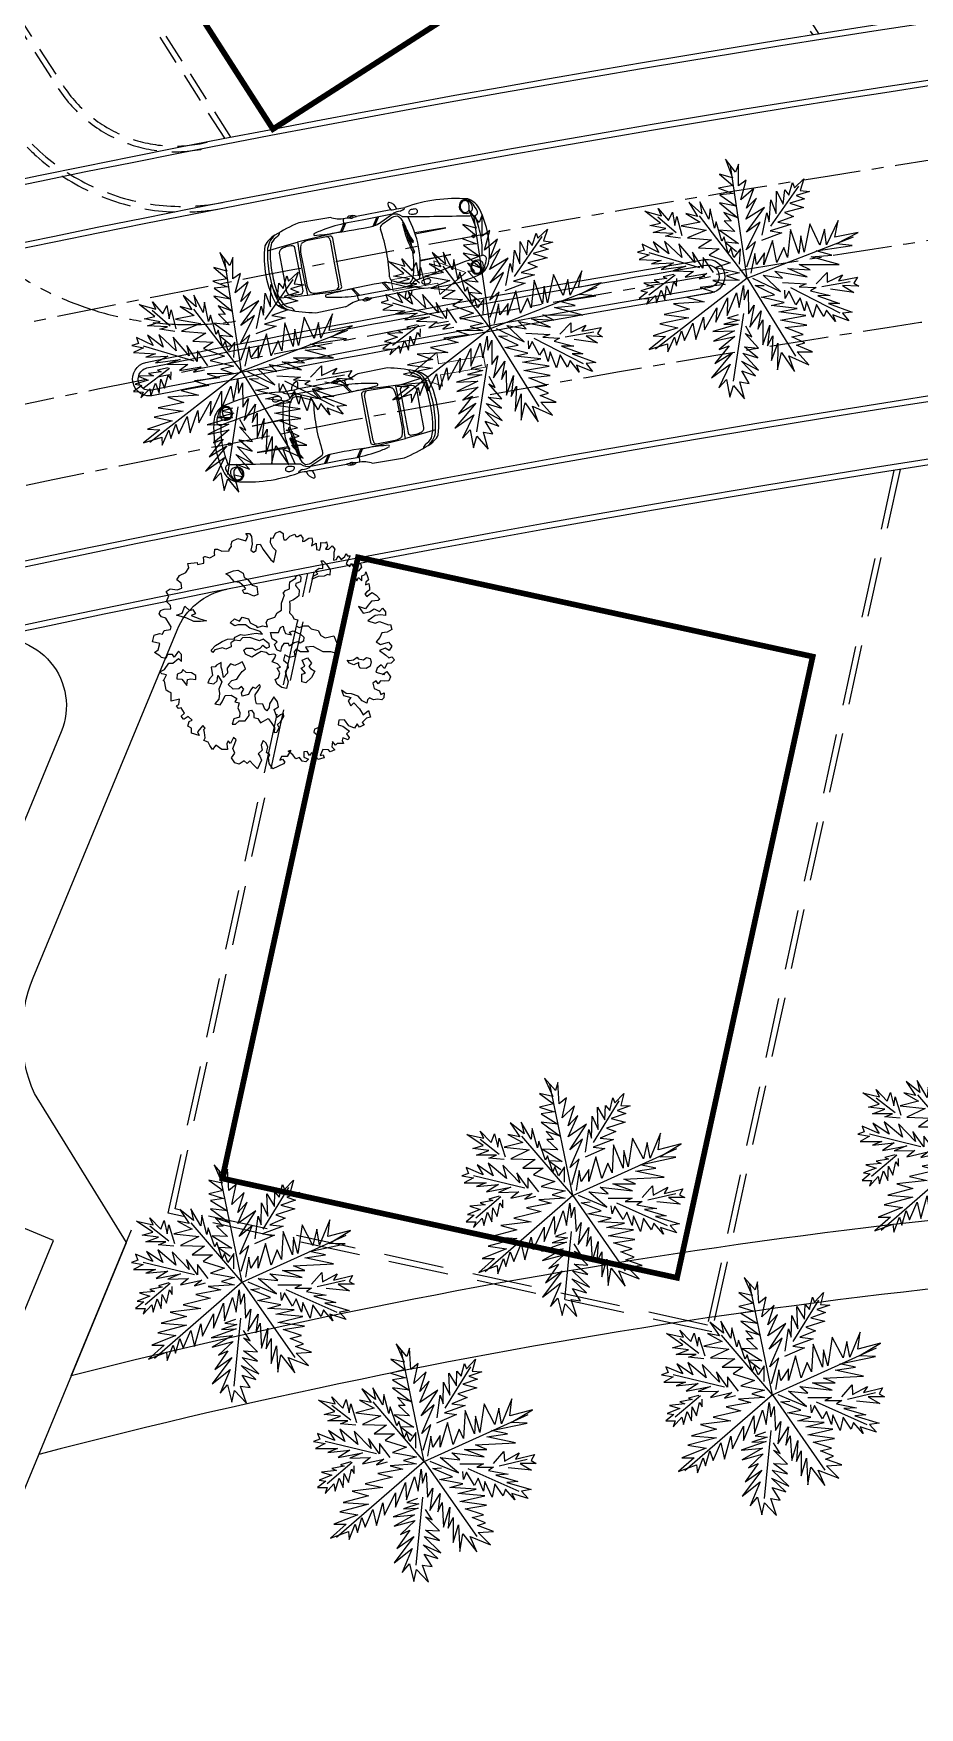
# Model space of a CAD drawing. Header units: inches. Extents: x -48022 to 80112, y -8164 to 5118.
# Drawn here: x 56996 to 57933, y -1359 to 410 of the extents above; entities that cross this region are included whole.
import ezdxf

# ---------------------------------------------------------------- set-up
doc = ezdxf.new("R2010")
doc.units = ezdxf.units.IN
doc.header["$LTSCALE"] = 10
for name, pattern in [('Amconstr', [9999, 9999, 0]), ('CENTER', [2, 1.25, -0.25, 0.25, -0.25]), ('HIDDEN', [9.525, 6.35, -3.175])]:
    doc.linetypes.add(name, pattern=pattern)
for name, color, linetype in [('06--LINE-2', 2, 'Continuous'), ('afaq', 6, 'Continuous'), ('coches', 7, 'Continuous'), ('FOOTPATH', 1, 'Continuous'), ('Plot Boundary', 1, 'Continuous'), ('ROAD CL', 251, 'CENTER'), ('roads & footpath', 161, 'Continuous'), ('trees', 109, 'Continuous')]:
    doc.layers.add(name, color=color, linetype=linetype)
doc.layers.add('1_CAR', color=1, linetype='Continuous', lineweight=0)

# ---------------------------------------------------------------- blocks, each defined once
blk = doc.blocks.new('Arpls006')
at = {"color": 0, "linetype": 'ByBlock'}
for points in [[(0.4467, -0.0098), (0.4731, -0.0295), (0.4861, -0.0419), (0.4985, -0.0367), (0.5094, -0.0492), (0.4949, -0.0632), (0.4788, -0.0653), (0.4679, -0.0865), (0.4534, -0.0705), (0.4358, -0.085), (0.4306, -0.1026), (0.4679, -0.1119), (0.4591, -0.1119), (0.4767, -0.099), (0.4928, -0.1223), (0.4861, -0.1384), (0.4664, -0.1405), (0.4503, -0.1384), (0.441, -0.1514), (0.4322, -0.1384), (0.4176, -0.1477), (0.4233, -0.1706), (0.4467, -0.1815), (0.4519, -0.196), (0.4664, -0.1887), (0.4643, -0.21), (0.4555, -0.2193), (0.4373, -0.2157), (0.4213, -0.2193), (0.4036, -0.21), (0.3948, -0.2193), (0.3927, -0.2333), (0.373, -0.223), (0.3554, -0.2032), (0.3285, -0.1939), (0.3051, -0.1923), (0.2854, -0.1778), (0.2942, -0.2012), (0.3248, -0.2084), (0.3139, -0.223), (0.3248, -0.2442), (0.3373, -0.2318), (0.3622, -0.2567), (0.3767, -0.2816), (0.4, -0.2639), (0.4088, -0.2925), (0.3912, -0.2961), (0.373, -0.3142), (0.3819, -0.3246), (0.3622, -0.334), (0.3518, -0.321), (0.3409, -0.3391), (0.316, -0.3282), (0.2979, -0.3033), (0.2745, -0.3049), (0.2709, -0.3246), (0.2906, -0.3303), (0.3196, -0.3516), (0.3067, -0.3625), (0.3176, -0.3786), (0.3139, -0.3874), (0.2906, -0.3801), (0.289, -0.391), (0.2942, -0.4035), (0.2818, -0.4035), (0.2673, -0.4035), (0.2605, -0.4107), (0.2481, -0.3946), (0.2445, -0.418), (0.2569, -0.4304), (0.2372, -0.4392), (0.2299, -0.4304), (0.2066, -0.4284), (0.1957, -0.4538), (0.2087, -0.4517), (0.2118, -0.4647), (0.1854, -0.4714), (0.1781, -0.459), (0.1584, -0.4429), (0.1496, -0.4538), (0.1402, -0.4377), (0.1262, -0.4392), (0.1262, -0.461), (0.1459, -0.4698), (0.1351, -0.4807), (0.119, -0.4787), (0.1081, -0.4626), (0.092, -0.4678), (0.0796, -0.4517), (0.0599, -0.4356), (0.0708, -0.432), (0.0563, -0.459), (0.0314, -0.459), (0.0241, -0.4735), (0.0365, -0.4698), (0.0454, -0.4823), (0.0402, -0.4896), (-0.0044, -0.5108), (-0.0205, -0.4875), (-0.0226, -0.4626), (-0.0169, -0.4517), (-0.0314, -0.4413), (-0.0262, -0.4195), (-0.0329, -0.4019), (-0.0459, -0.391), (-0.0547, -0.4107), (-0.0495, -0.432), (-0.0671, -0.4465), (-0.0599, -0.4574), (-0.0526, -0.4735), (-0.0692, -0.5108), (-0.0868, -0.4932), (-0.1014, -0.4771), (-0.1138, -0.4875), (-0.1263, -0.4771), (-0.1475, -0.4911), (-0.1657, -0.4859), (-0.1802, -0.4647), (-0.1657, -0.445), (-0.1745, -0.4252), (-0.1657, -0.4035), (-0.1605, -0.3874), (-0.1708, -0.3786), (-0.1833, -0.4035), (-0.1942, -0.3926), (-0.1999, -0.4055), (-0.1962, -0.4284), (-0.2211, -0.4284), (-0.246, -0.4107), (-0.2605, -0.4284), (-0.2714, -0.4123), (-0.2782, -0.3983), (-0.2963, -0.391), (-0.2911, -0.3801), (-0.2942, -0.3568), (-0.2963, -0.3443), (-0.2911, -0.3391), (-0.3015, -0.3267), (-0.3233, -0.3537), (-0.316, -0.3697), (-0.3482, -0.3604), (-0.3482, -0.3391), (-0.3642, -0.3303), (-0.3591, -0.3106), (-0.3466, -0.3049), (-0.3627, -0.2888), (-0.3803, -0.3013), (-0.3824, -0.3013), (-0.3928, -0.2873), (-0.3788, -0.2748), (-0.3928, -0.253), (-0.4036, -0.2551), (-0.4125, -0.2442), (-0.4021, -0.239), (-0.4, -0.2157), (-0.4342, -0.2245), (-0.4342, -0.2069), (-0.4342, -0.1887), (-0.4446, -0.1851), (-0.4555, -0.1778), (-0.4576, -0.169), (-0.4627, -0.1405), (-0.4679, -0.1368), (-0.4643, -0.1332), (-0.4539, -0.1135), (-0.4736, -0.1083), (-0.4825, -0.1011), (-0.4627, -0.0902), (-0.4446, -0.0632), (-0.427, -0.0632), (-0.4036, -0.0435), (-0.3912, -0.0564), (-0.3912, -0.0274), (-0.4036, -0.0134), (-0.4218, -0.0383), (-0.4285, -0.0274), (-0.4503, -0.0274), (-0.4576, -0.0435), (-0.4752, -0.0404), (-0.4825, -0.0331), (-0.5058, -0.0186), (-0.4897, -0.0077), (-0.4825, 0.0188), (-0.513, 0.026), (-0.5073, 0.0546), (-0.484, 0.0618), (-0.4716, 0.0582), (-0.4643, 0.0743), (-0.4379, 0.0779), (-0.4342, 0.0903), (-0.4415, 0.1012), (-0.4576, 0.1261), (-0.4752, 0.1318), (-0.4861, 0.1443), (-0.4804, 0.1588), (-0.4643, 0.164), (-0.4358, 0.1656), (-0.4379, 0.1801), (-0.4539, 0.1962), (-0.4446, 0.2211), (-0.4555, 0.2392), (-0.4394, 0.2501), (-0.4088, 0.2465), (-0.3891, 0.2532), (-0.3928, 0.275), (-0.4109, 0.289), (-0.4, 0.3072), (-0.3731, 0.3196), (-0.3606, 0.3393), (-0.3642, 0.3575), (-0.3248, 0.3611), (-0.3233, 0.3538), (-0.2963, 0.359), (-0.2963, 0.3699), (-0.2979, 0.3839), (-0.2927, 0.3876), (-0.2911, 0.3876), (-0.2714, 0.3808), (-0.2497, 0.3933), (-0.2517, 0.4), (-0.2497, 0.4182), (-0.2388, 0.4182), (-0.2211, 0.4093), (-0.189, 0.4109), (-0.189, 0.4166), (-0.1802, 0.429), (-0.1817, 0.4379), (-0.1765, 0.4524), (-0.1532, 0.4628), (-0.119, 0.4539), (-0.1102, 0.4737), (-0.119, 0.4845), (-0.1029, 0.4845), (-0.0957, 0.4721), (-0.092, 0.4394), (-0.0977, 0.4145), (-0.0868, 0.4057), (-0.076, 0.413), (-0.0723, 0.4379), (-0.0583, 0.4394), (-0.0459, 0.4166), (-0.0132, 0.3735), (-0.0008, 0.3627), (0.0096, 0.4109), (-0.0044, 0.4254), (-0.0153, 0.4451), (-0.0132, 0.4664), (-0.0029, 0.4648)], [(-0.0029, 0.4648), (0.006, 0.4861), (0.0241, 0.4949), (0.0386, 0.4845), (0.0386, 0.4721), (0.0423, 0.4576), (0.0511, 0.4576), (0.0671, 0.4737), (0.0884, 0.4809), (0.092, 0.4721), (0.1008, 0.4721), (0.1117, 0.4788), (0.1226, 0.4648), (0.1205, 0.4503), (0.1278, 0.4524), (0.1475, 0.4648), (0.1599, 0.4664), (0.1636, 0.4503), (0.1584, 0.4327), (0.1781, 0.4431), (0.1797, 0.4166), (0.1942, 0.4145), (0.1978, 0.4327), (0.1978, 0.4467), (0.2175, 0.4451), (0.2227, 0.4488), (0.2263, 0.4327), (0.2175, 0.4182), (0.2315, 0.4182), (0.246, 0.4327), (0.2569, 0.4182), (0.2533, 0.4036), (0.2533, 0.3896), (0.2512, 0.3715), (0.2642, 0.3751), (0.2709, 0.3896), (0.2839, 0.3751), (0.2999, 0.3876), (0.3051, 0.4), (0.3103, 0.3896), (0.3228, 0.3896), (0.3139, 0.3735), (0.3051, 0.3575), (0.3212, 0.3445), (0.3285, 0.359), (0.3336, 0.3466), (0.3497, 0.3538), (0.3658, 0.3575), (0.3694, 0.3414), (0.357, 0.3269), (0.3425, 0.3196), (0.3425, 0.3035), (0.3497, 0.2838), (0.357, 0.2983), (0.3715, 0.2838), (0.3715, 0.3056), (0.3855, 0.3108), (0.3891, 0.3217), (0.3948, 0.302), (0.4, 0.289), (0.3891, 0.2786), (0.3876, 0.2677), (0.4016, 0.2729), (0.4036, 0.2553), (0.4036, 0.2444), (0.3927, 0.2371), (0.3839, 0.2283), (0.3927, 0.2174), (0.4036, 0.2283), (0.4145, 0.2356), (0.4322, 0.2231), (0.4482, 0.207), (0.441, 0.2013), (0.4124, 0.1977), (0.3979, 0.1816), (0.3876, 0.1656), (0.357, 0.1764), (0.3767, 0.1479), (0.4036, 0.1531), (0.4233, 0.1656), (0.4467, 0.1552), (0.4591, 0.1692), (0.4716, 0.1531), (0.4716, 0.137), (0.4503, 0.1407), (0.4285, 0.137), (0.3964, 0.1158), (0.4285, 0.1049), (0.4467, 0.1121), (0.484, 0.0976), (0.4928, 0.0997), (0.4985, 0.0779), (0.4788, 0.0675), (0.4555, 0.0639), (0.4482, 0.0442), (0.4322, 0.026), (0.4503, 0.0151), (0.484, 0.0245), (0.4985, 0.0084), (0.4876, -0.0098), (0.47, -0.0009), (0.4467, -0.0098)]]:
    blk.add_lwpolyline(points, dxfattribs=at)
for points in [[(0.1745, 0.3251), (0.1907, 0.3379), (0.2068, 0.3361), (0.2068, 0.3523), (0.1995, 0.3681), (0.2087, 0.3681), (0.2211, 0.3556), (0.2373, 0.3306), (0.2355, 0.3075), (0.2263, 0.3108), (0.212, 0.3038), (0.187, 0.302), (0.162, 0.2913), (0.1657, 0.3038), (0.1852, 0.3145)], [(-0.1709, 0.327), (-0.153, 0.3288), (-0.1298, 0.3163), (-0.1262, 0.2983), (-0.1118, 0.2913), (-0.092, 0.2663), (-0.0725, 0.2608), (-0.0689, 0.2267), (-0.085, 0.2197), (-0.11, 0.2304), (-0.1262, 0.2304), (-0.1335, 0.2447), (-0.1192, 0.2502), (-0.1262, 0.2608), (-0.146, 0.277), (-0.1673, 0.2806), (-0.1871, 0.302), (-0.2032, 0.3145)], [(-0.3769, 0.1767), (-0.3571, 0.1587), (-0.3428, 0.1624), (-0.3321, 0.1444), (-0.3501, 0.1374), (-0.3141, 0.1231), (-0.2855, 0.1158), (-0.3105, 0.1121), (-0.3391, 0.1121), (-0.3678, 0.1264), (-0.4125, 0.1389), (-0.3876, 0.1481)], [(0.3089, -0.0507), (0.3196, -0.0525), (0.3357, -0.0491), (0.3518, -0.0382), (0.3555, -0.0455), (0.3787, -0.0491), (0.3911, -0.04), (0.4073, -0.0436), (0.4109, -0.058), (0.4073, -0.076), (0.3893, -0.0866), (0.3662, -0.0848), (0.3625, -0.083), (0.3589, -0.0741), (0.3589, -0.0616), (0.3375, -0.0705), (0.3196, -0.0635)], [(-0.3714, -0.1028), (-0.3857, -0.0903), (-0.3912, -0.1028), (-0.4089, -0.1098), (-0.4107, -0.1296), (-0.3894, -0.1314), (-0.3678, -0.1582), (-0.3659, -0.1333), (-0.3516, -0.1296), (-0.3303, -0.1333), (-0.3303, -0.1153), (-0.3483, -0.1046)], [(0.1962, -0.3515), (0.1852, -0.3372), (0.1709, -0.3426), (0.1691, -0.3551), (0.1818, -0.3658), (0.187, -0.3786)]]:
    blk.add_lwpolyline(points, close=True, dxfattribs=at)
at = {"layer": 'trees', "color": 32, "linetype": 'ByBlock'}
for points in [[(-0.2657, -0.0092), (-0.2477, 0.0103), (-0.2297, 0.021), (-0.2191, 0.0283), (-0.1959, 0.0371), (-0.1688, 0.0389), (-0.1636, 0.0463), (-0.142, 0.0569), (-0.1243, 0.0551), (-0.0939, 0.0606), (-0.0759, 0.0624), (-0.0491, 0.0588), (-0.0579, 0.0694), (-0.0795, 0.0767), (-0.1027, 0.0838), (-0.1207, 0.0981), (-0.153, 0.0981), (-0.1655, 0.0944), (-0.185, 0.1069), (-0.1673, 0.1231), (-0.1457, 0.1142), (-0.135, 0.1304), (-0.1082, 0.1231), (-0.1009, 0.1069), (-0.0759, 0.0944), (-0.0704, 0.0874), (-0.0491, 0.0944), (-0.0275, 0.0892), (-0.0329, 0.1087), (-0.0256, 0.1212), (0.003, 0.1304), (0.0137, 0.1484), (0.0317, 0.1609), (0.0317, 0.1895), (0.0368, 0.2057), (0.0441, 0.2252), (0.0387, 0.2325), (0.0493, 0.2432), (0.0655, 0.2502), (0.0655, 0.2663), (0.0673, 0.2806), (0.0923, 0.295), (0.0908, 0.3023), (0.1051, 0.3093), (0.1139, 0.3005), (0.1121, 0.2806), (0.0923, 0.2736), (0.0908, 0.2645), (0.0959, 0.2593), (0.1066, 0.2468), (0.1051, 0.2215), (0.0908, 0.209), (0.0798, 0.202), (0.0655, 0.1965), (0.0673, 0.184), (0.0673, 0.166), (0.0655, 0.1484), (0.078, 0.1356), (0.0834, 0.1231), (0.1014, 0.1197), (0.0941, 0.0944), (0.1066, 0.0874), (0.1264, 0.0944), (0.1444, 0.0944), (0.1569, 0.0819), (0.1873, 0.0749), (0.198, 0.0533), (0.216, 0.0426), (0.2534, 0.0514), (0.2678, 0.0176), (0.2714, -0.0238), (0.241, -0.0165), (0.2087, -0.0165), (0.1657, 0.0066), (0.1337, 0.0033), (0.1462, -0.0165), (0.1121, -0.0165), (0.0941, -0.004), (0.0853, -0.0165), (0.0889, -0.0345), (0.0655, -0.0397), (0.046, -0.029), (0.0405, -0.0507), (0.0566, -0.065), (0.0603, -0.0827), (0.0478, -0.0988), (0.053, -0.1186), (0.0603, -0.1418), (0.053, -0.1704), (0.0332, -0.1671), (0.0137, -0.1528), (0.0045, -0.1329), (0.0189, -0.1241), (0.0243, -0.1043), (0.0137, -0.0845), (0.028, -0.0811), (0.0155, -0.0668), (-0.008, -0.0577), (0.003, -0.0415), (0.0082, -0.029), (-0.0006, -0.0254), (-0.0204, -0.029), (-0.0329, -0.0184), (-0.0543, -0.0147), (-0.0704, -0.0238), (-0.0939, -0.0382), (-0.1207, -0.0254), (-0.1277, -0.0092), (-0.117, -0.0004), (-0.0902, -0.0004), (-0.0777, -0.0092), (-0.0579, -0.0004), (-0.0473, 0.0121), (-0.0311, -0.0004), (-0.0186, 0.0051), (-0.0204, 0.0176), (-0.0311, 0.0265), (-0.0454, 0.0371), (-0.0616, 0.0301), (-0.0741, 0.0353), (-0.1027, 0.0444), (-0.1332, 0.0426), (-0.1438, 0.0301), (-0.1655, 0.0338), (-0.1831, 0.0228), (-0.1816, 0.0051), (-0.2029, -0.004), (-0.2173, 0.0015), (-0.2495, -0.0077), (-0.2584, -0.0184)], [(0.0189, 0.0658), (0.0277, 0.0871), (0.0387, 0.0926), (0.042, 0.0783), (0.0493, 0.0621), (0.0743, 0.0566), (0.0655, 0.0673), (0.0816, 0.0728), (0.1118, 0.0585), (0.1261, 0.046), (0.1246, 0.0298), (0.1103, 0.021), (0.1048, 0.028), (0.085, 0.0228), (0.0655, 0.0085), (0.0618, 0.0191), (0.042, 0.0191), (0.0313, 0.0048), (0.0277, -0.015), (0.0115, -0.0077), (0.0027, 0.0155), (0.0134, 0.0261), (-0.008, 0.0386), (-0.0153, 0.0658)], [(-0.2227, -0.0616), (-0.2425, -0.0723), (-0.248, -0.0793), (-0.2657, -0.0811), (-0.2605, -0.1153), (-0.273, -0.1296), (-0.28, -0.1476), (-0.255, -0.1509), (-0.2407, -0.1384), (-0.2371, -0.1153), (-0.2209, -0.1421), (-0.2337, -0.1744), (-0.23, -0.1924), (-0.2337, -0.2155), (-0.2495, -0.2354), (-0.2282, -0.2405), (-0.2194, -0.228), (-0.2066, -0.2012), (-0.1816, -0.1994), (-0.1566, -0.2137), (-0.1655, -0.228), (-0.1478, -0.2317), (-0.153, -0.253), (-0.1441, -0.2728), (-0.146, -0.2927), (-0.1691, -0.2997), (-0.1764, -0.3213), (-0.1621, -0.3213), (-0.1478, -0.307), (-0.1225, -0.307), (-0.1048, -0.2853), (-0.1064, -0.2655), (-0.0957, -0.2622), (-0.085, -0.2765), (-0.085, -0.2942), (-0.0689, -0.2978), (-0.0564, -0.3158), (-0.0439, -0.3085), (-0.0241, -0.2978), (-0.0116, -0.314), (0.0027, -0.3356), (0.0009, -0.357), (0.0115, -0.3551), (0.0225, -0.3372), (0.0152, -0.3228), (0.0277, -0.3122), (0.042, -0.289), (0.0402, -0.2765), (0.0277, -0.2817), (0.0134, -0.2942), (0.0082, -0.2799), (0.0009, -0.2603), (0.0189, -0.2479), (0.0152, -0.228), (-0.0009, -0.2067), (-0.008, -0.2174), (-0.0189, -0.2354), (-0.0204, -0.2512), (-0.0296, -0.2655), (-0.0384, -0.2585), (-0.0476, -0.2369), (-0.0744, -0.2354), (-0.0777, -0.2192), (-0.0795, -0.1976), (-0.0671, -0.1796), (-0.0564, -0.1619), (-0.0619, -0.1546), (-0.0777, -0.1707), (-0.0887, -0.1653), (-0.0994, -0.1781), (-0.1082, -0.1957), (-0.135, -0.203), (-0.1368, -0.1887), (-0.128, -0.1744), (-0.1368, -0.1619), (-0.1493, -0.1726), (-0.1728, -0.1744), (-0.1941, -0.1546), (-0.178, -0.1366), (-0.1566, -0.1314), (-0.1478, -0.1153), (-0.135, -0.0991), (-0.1207, -0.0885), (-0.128, -0.0705), (-0.135, -0.058), (-0.1478, -0.065), (-0.1655, -0.0741), (-0.1834, -0.0668), (-0.1978, -0.0848), (-0.1959, -0.1064), (-0.2139, -0.1241), (-0.2194, -0.0936), (-0.2227, -0.0811)], [(0.1191, -0.0507), (0.1422, -0.0418), (0.1584, -0.0635), (0.1477, -0.0778), (0.1547, -0.0866), (0.1727, -0.0973), (0.1584, -0.1241), (0.1352, -0.1476), (0.1173, -0.1421), (0.1173, -0.1098), (0.1334, -0.1064), (0.1154, -0.0848), (0.1298, -0.076)]]:
    blk.add_lwpolyline(points, close=True, dxfattribs=at)
blk = doc.blocks.new('Arpls013')
at = {"layer": 'trees', "linetype": 'ByBlock'}
for p, q in [((0.013, -0.001), (-0.189, 0.982)), ((0.197, 0.467), (0.423, 0.833)), ((-0.634, 0.362), (-0.802, 0.492)), ((0.013, -0.001), (-0.436, 0.523)), ((0.013, -0.001), (0.929, 0.413)), ((-0.408, 0.065), (-0.86, 0.174)), ((0.674, -0.039), (0.921, 0.019)), ((-0.621, -0.011), (-0.842, -0.199)), ((0.013, -0.001), (-0.759, -0.672)), ((0.013, -0.001), (0.476, -0.664)), ((0.398, -0.064), (0.845, -0.263)), ((-0.001, -0.316), (-0.06, -0.916))]:
    blk.add_line(p, q, dxfattribs=at)
for points in [[(0.004, 0.098), (0.07, 0.324), (-0.009, 0.246), (0.1, 0.497), (-0.014, 0.401), (0.133, 0.627), (-0.027, 0.517), (0.057, 0.705), (-0.027, 0.614), (0.029, 0.789), (-0.08, 0.685), (-0.042, 0.86), (-0.106, 0.807), (-0.118, 0.995), (-0.139, 0.924), (-0.235, 1.033), (-0.164, 0.873), (-0.281, 0.899), (-0.156, 0.807), (-0.281, 0.777), (-0.151, 0.736), (-0.266, 0.718), (-0.118, 0.627), (-0.266, 0.647), (-0.098, 0.523), (-0.222, 0.563), (-0.156, 0.492), (-0.215, 0.492), (-0.118, 0.401), (-0.253, 0.408), (-0.08, 0.299), (-0.197, 0.304), (-0.093, 0.228)], [(0.126, 0.383), (0.154, 0.581), (0.179, 0.505), (0.184, 0.698), (0.237, 0.581), (0.23, 0.777), (0.296, 0.665), (0.301, 0.794), (0.339, 0.749), (0.367, 0.86), (0.385, 0.815), (0.464, 0.899), (0.436, 0.794), (0.519, 0.789), (0.405, 0.749), (0.481, 0.723), (0.352, 0.678), (0.476, 0.647), (0.309, 0.594), (0.392, 0.563), (0.255, 0.505), (0.372, 0.492), (0.192, 0.426), (0.296, 0.413), (0.121, 0.337)], [(-0.06, 0.116), (-0.06, 0.253), (-0.113, 0.174), (-0.144, 0.253), (-0.164, 0.207), (-0.21, 0.35), (-0.228, 0.312), (-0.286, 0.479), (-0.299, 0.421), (-0.344, 0.589), (-0.352, 0.497), (-0.441, 0.647), (-0.416, 0.543), (-0.537, 0.639), (-0.454, 0.517), (-0.558, 0.538), (-0.428, 0.467), (-0.591, 0.426), (-0.37, 0.401), (-0.532, 0.324), (-0.319, 0.317), (-0.428, 0.241), (-0.248, 0.241), (-0.332, 0.182), (-0.144, 0.124), (-0.266, 0.078), (-0.055, 0.04), (-0.169, 0.007), (-0.055, -0.024), (-0.286, -0.039), (-0.177, -0.069), (-0.395, -0.108), (-0.266, -0.141), (-0.507, -0.199), (-0.352, -0.232), (-0.621, -0.263), (-0.479, -0.303), (-0.7, -0.362), (-0.479, -0.379), (-0.731, -0.446), (-0.571, -0.471), (-0.784, -0.555), (-0.675, -0.555), (-0.814, -0.677), (-0.654, -0.618), (-0.647, -0.689), (-0.596, -0.555), (-0.576, -0.626), (-0.537, -0.496), (-0.507, -0.58), (-0.441, -0.425), (-0.408, -0.567), (-0.352, -0.367), (-0.337, -0.476), (-0.24, -0.278), (-0.24, -0.405), (-0.151, -0.186), (-0.144, -0.341), (-0.073, -0.136), (-0.042, -0.263), (-0.014, -0.069), (-0.001, -0.194), (0.029, -0.103), (0.042, -0.316), (0.088, -0.237), (0.062, -0.433), (0.154, -0.283), (0.133, -0.446), (0.171, -0.362), (0.184, -0.58), (0.237, -0.405), (0.225, -0.588), (0.268, -0.496), (0.268, -0.715), (0.314, -0.56), (0.326, -0.794), (0.352, -0.639), (0.476, -0.799), (0.418, -0.664), (0.598, -0.735), (0.489, -0.626), (0.624, -0.618), (0.481, -0.567), (0.553, -0.542), (0.436, -0.496), (0.535, -0.471), (0.372, -0.418), (0.56, -0.387), (0.326, -0.354), (0.547, -0.303), (0.309, -0.283), (0.469, -0.245), (0.237, -0.232), (0.352, -0.199), (0.146, -0.161), (0.263, -0.136), (0.088, -0.064), (0.166, -0.057)], [(-0.591, 0.317), (-0.725, 0.329), (-0.659, 0.355), (-0.835, 0.355), (-0.725, 0.396), (-0.868, 0.413), (-0.776, 0.439), (-0.919, 0.538), (-0.771, 0.505), (-0.802, 0.568), (-0.705, 0.467), (-0.675, 0.543), (-0.647, 0.426), (-0.634, 0.505), (-0.583, 0.342)], [(0.062, 0.002), (0.314, -0.103), (0.154, 0.032), (0.326, 0.014), (0.255, 0.073), (0.54, 0.04), (0.367, 0.103), (0.565, 0.103), (0.464, 0.144), (0.817, 0.162), (0.565, 0.215), (0.746, 0.241), (0.606, 0.271), (0.921, 0.337), (0.779, 0.342), (0.967, 0.454), (0.766, 0.401), (0.786, 0.55), (0.695, 0.329), (0.669, 0.467), (0.636, 0.324), (0.54, 0.505), (0.502, 0.253), (0.464, 0.396), (0.456, 0.241), (0.372, 0.446), (0.359, 0.2), (0.321, 0.284), (0.268, 0.149), (0.217, 0.342), (0.154, 0.124), (0.154, 0.228), (0.088, 0.124), (0.07, 0.22), (0.042, 0.045)], [(-0.286, 0.032), (-0.382, 0.157), (-0.382, 0.065), (-0.479, 0.2), (-0.454, 0.111), (-0.604, 0.266), (-0.571, 0.149), (-0.731, 0.284), (-0.687, 0.174), (-0.83, 0.271), (-0.776, 0.182), (-0.926, 0.246), (-0.906, 0.195), (-0.964, 0.174), (-0.86, 0.157), (-0.944, 0.111), (-0.751, 0.111), (-0.835, 0.078), (-0.642, 0.098), (-0.746, 0.032), (-0.532, 0.073), (-0.642, 0.027), (-0.461, 0.032), (-0.532, -0.024), (-0.344, 0.019), (-0.408, -0.031), (-0.311, -0.006)], [(0.624, -0.019), (0.715, 0.086), (0.72, 0.002), (0.85, 0.073), (0.817, 0.019), (0.984, 0.06), (0.954, 0.007), (1, -0.019), (0.857, -0.019), (0.959, -0.077), (0.753, -0.057)], [(-0.634, -0.006), (-0.725, -0.031), (-0.692, -0.044), (-0.802, -0.064), (-0.759, -0.082), (-0.893, -0.095), (-0.802, -0.123), (-0.914, -0.166), (-0.855, -0.174), (-0.926, -0.232), (-0.842, -0.232), (-0.86, -0.283), (-0.784, -0.199), (-0.771, -0.263), (-0.738, -0.148), (-0.7, -0.232), (-0.692, -0.108), (-0.654, -0.186), (-0.629, -0.069), (-0.604, -0.108), (-0.604, -0.039)], [(0.326, -0.024), (0.535, -0.024), (0.476, -0.052), (0.624, -0.052), (0.578, -0.082), (0.753, -0.115), (0.644, -0.123), (0.837, -0.179), (0.741, -0.186), (0.954, -0.25), (0.87, -0.263), (0.929, -0.329), (0.786, -0.283), (0.812, -0.341), (0.728, -0.245), (0.708, -0.303), (0.636, -0.199), (0.611, -0.316), (0.547, -0.179), (0.535, -0.263), (0.489, -0.148), (0.456, -0.212), (0.385, -0.095), (0.359, -0.161), (0.352, -0.09)], [(-0.047, -0.329), (-0.139, -0.362), (-0.034, -0.374), (-0.169, -0.418), (-0.042, -0.412), (-0.261, -0.489), (-0.073, -0.471), (-0.253, -0.573), (-0.067, -0.522), (-0.197, -0.644), (-0.113, -0.606), (-0.228, -0.768), (-0.08, -0.664), (-0.253, -0.895), (-0.093, -0.768), (-0.182, -0.979), (-0.118, -0.903), (-0.08, -1.058), (-0.055, -0.954), (0.049, -1.065), (-0.001, -0.916), (0.082, -0.928), (0.011, -0.819), (0.133, -0.857), (0.004, -0.735), (0.159, -0.806), (0.011, -0.664), (0.146, -0.697), (0.024, -0.606), (0.146, -0.613), (0.024, -0.489), (0.082, -0.517), (0.024, -0.425)]]:
    blk.add_lwpolyline(points, dxfattribs=at)
blk = doc.blocks.new('A$C6C2F1E0A')
at = {"layer": 'coches', "color": 0, "linetype": 'ByBlock', "lineweight": -3}
for p, q in [((2.091, 0.539), (1.994, 0.688)), ((2.122, 0.538), (2.026, 0.688)), ((2.681, 0.543), (2.584, 0.687)), ((2.712, 0.544), (2.615, 0.688)), ((3.454, 0.86), (2.883, 0.85)), ((1.92, 0.537), (1.757, 0.611)), ((3.04, 0.536), (2.706, 0.544)), ((2.881, 0.452), (2.881, 0)), ((3.349, 0.5), (2.924, 0.505)), ((2.936, 0), (2.936, 0.432)), ((3.313, 0.518), (3.04, 0.536)), ((3.542, 0.504), (3.313, 0.518)), ((3.843, 0.479), (3.542, 0.504)), ((3.61, 0.411), (3.61, 0)), ((3.749, 0.461), (3.67, 0.463)), ((4.128, 0.453), (3.843, 0.479)), ((3.92, 0), (3.92, 0.366)), ((0.757, 0.253), (1.346, 0.273)), ((1.343, 0.253), (0.757, 0.253)), ((2.881, 0), (2.881, -0.452)), ((2.936, -0.432), (2.936, 0)), ((3.521, 0), (3.521, 0.274)), ((3.521, -0.274), (3.521, 0)), ((3.61, 0), (3.61, -0.411)), ((3.92, -0.366), (3.92, 0)), ((0.757, -0.253), (1.346, -0.273)), ((1.343, -0.253), (0.757, -0.253)), ((1.987, -0.566), (1.698, -0.692)), ((1.757, -0.611), (1.92, -0.537)), ((2.056, -0.544), (1.963, -0.689)), ((2.091, -0.539), (1.994, -0.688)), ((2.681, -0.543), (2.584, -0.687)), ((2.712, -0.544), (2.615, -0.688)), ((2.706, -0.544), (3.04, -0.536)), ((2.924, -0.505), (3.349, -0.5)), ((3.04, -0.536), (3.313, -0.518)), ((3.313, -0.518), (3.542, -0.504)), ((3.843, -0.479), (3.542, -0.504)), ((3.67, -0.463), (3.749, -0.461)), ((4.128, -0.453), (3.843, -0.479)), ((1.698, -0.692), (2.276, -0.685)), ((1.709, -0.777), (2.365, -0.777)), ((2.276, -0.685), (2.625, -0.688)), ((2.883, -0.85), (3.454, -0.86))]:
    blk.add_line(p, q, dxfattribs=at)
for points in [[(2.421, 0.773, -0.024995), (2.365, 0.777), (1.709, 0.777, -0.093665), (1.597, 0.777, -0.044974), (1.441, 0.773, 0.242846), (1.54, 0.724, -0.066443), (1.673, 0.708, 0.284222), (1.698, 0.692)], [(2.615, 0.688), (2.276, 0.685), (1.698, 0.692), (1.987, 0.566, 0.071916), (2.091, 0.539, 0.014486), (2.828, 0.548, 0.015753), (3.209, 0.571, 0.648), (3.202, 0.608, 0.010841), (3.087, 0.633, 0.038718), (2.625, 0.688, 0.192613), (2.609, 0.783)]]:
    blk.add_lwpolyline(points, format="xyb", dxfattribs=at)
blk.add_lwpolyline([(2.625, 0.688), (2.615, 0.688)], dxfattribs=at)
blk.add_circle((0.275, -0.002), 0.0266, dxfattribs=at)
for centre, radius, start, end in [((0.43, 0.38), 0.377, 117.9341, 165.8561), ((0.798, 0.253), 0.713, 139.8356, 163.0263), ((0.431, 0.503), 0.25, 127.028, 151.6532), ((0.468, 0.589), 0.219, 164.1178, 200.1268), ((0.989, -2.032), 2.841, 80.8502, 105.0021), ((0.311, 0.634), 0.0561, 99.1163, 164.1178), ((0.321, 0.604), 0.106, 37.9901, 112.4095), ((0.318, 0.591), 0.0991, 44.3179, 99.1163), ((0.311, 0.585), 0.109, 356.0625, 44.3179), ((0.29, 0.58), 0.146, 327.3729, 37.9901), ((1.275, 0.654), 0.0587, 88.9813, 160.0291), ((1.261, 0.666), 0.0421, 169.1057, 256.3949), ((1.296, 0.404), 0.309, 80.0244, 93.711), ((1.27, 0.909), 0.29, 279.8631, 292.3211), ((1.322, 0.639), 0.0745, 24.0009, 68.7529), ((1.37, 0.66), 0.0224, 299.1034, 22.9832), ((1.792, 0.418), 0.288, 130.3021, 163.3105), ((1.697, 0.449), 0.243, 89.731, 135.9605), ((1.775, 0.75), 0.18, 109.8569, 171.1321), ((1.648, 0.433), 0.209, 58.5386, 101.741), ((1.474, 0.914), 0.272, 329.8315, 356.1352), ((1.722, 0.897), 0.023, 356.1352, 109.8569), ((2.481, 0.583), 0.227, 85.3914, 120.853), ((2.461, 0.726), 0.0619, 53.34, 130.5245), ((2.458, 0.82), 0.06, 231.9068, 311.9577), ((2.44, 1.337), 0.564, 275.8996, 280.6987), ((2.494, 0.747), 0.0622, 34.5743, 84.6458), ((2.566, 1.444), 0.662, 268.1893, 293.5908), ((2.898, 0.684), 0.167, 95.1224, 113.5908), ((2.655, -2.645), 3.595, 69.1236, 77.1575), ((3.957, 0.792), 0.128, 198.9069, 239.4435), ((3.768, 0.377), 0.329, 38.5491, 67.8682), ((3.738, 0.367), 0.399, 12.4252, 60.1974), ((3.794, 0.28), 0.456, 36.82, 71.8248), ((2.143, -0.052), 2.144, 165.8561, 178.6137), ((0.176, 0.443), 0.0622, 163.0263, 273.4503), ((1.989, -0.017), 1.853, 167.5836, 179.4615), ((-7.49, 47.784), 48.02, 279.1905, 280.8179), ((0.344, 0.55), 0.151, 151.6532, 191.6286), ((0.267, 0.534), 0.0721, 191.6286, 237.7927), ((0.308, 0.599), 0.15, 237.7927, 290.4863), ((0.33, 0.542), 0.0734, 202.5631, 318.9552), ((0.323, 0.558), 0.106, 290.4863, 327.3729), ((0.279, 0.587), 0.141, 318.9552, 356.0625), ((1.289, 0.781), 0.161, 256.3949, 281.2917), ((3.487, -0.031), 2.163, 163.0913, 179.1793), ((3.06, 0.037), 1.612, 163.3105, 178.5788), ((1.901, 0.472), 0.0678, 345.774, 73.1452), ((5.525, -0.023), 3.591, 172.3421, 179.6342), ((2.931, 0.455), 0.05, 98.3498, 183.3387), ((3.016, 0.434), 0.0806, 119.4221, 181.6531), ((3.333, 0.156), 0.345, 69.3284, 87.2077), ((3.43, 0.414), 0.069, 24.9469, 69.3284), ((3.074, 0.285), 0.447, 358.5563, 20.6788), ((-3.919, 0.054), 7.474, 359.5886, 3.4511), ((3.666, 0.406), 0.0564, 86.7926, 175.4907), ((3.688, -0.272), 0.736, 77.7157, 85.2325), ((3.823, 0.352), 0.0977, 8.5929, 77.7157), ((3.361, 0.253), 0.741, 5.9587, 26.3467), ((1.869, 0.021), 2.251, 359.4726, 7.8972), ((1.787, -0.026), 2.389, 0.6326, 11.5834), ((2.341, -0.011), 1.904, 0.3429, 17.2682), ((2.143, 0.052), 2.144, 181.3863, 194.1439), ((1.989, 0.017), 1.853, 180.5385, 192.4164), ((3.487, 0.031), 2.163, 180.8207, 196.9087), ((1.433, 0.081), 0.0143, 16.9212, 209.452), ((-1.123, -0.69), 2.655, 8.2627, 16.7299), ((-0.612, -0.541), 2.152, 1.6045, 16.9212), ((5.525, 0.023), 3.591, 180.3658, 187.6579), ((-3.919, -0.054), 7.474, 356.5489, 0.4114), ((1.869, -0.021), 2.251, 352.1028, 0.5274), ((1.787, 0.026), 2.389, 348.4166, 359.3674), ((2.341, 0.011), 1.904, 342.7318, 359.6571), ((1.414, -0.114), 0.0107, 20.4589, 234.6463), ((-0.748, -0.97), 2.316, 12.8462, 21.4384), ((-0.869, -0.966), 2.447, 10.4806, 20.4589), ((3.06, -0.037), 1.612, 179.6179, 185.9686), ((3.06, -0.037), 1.612, 189.5681, 196.6895), ((3.272, -0.052), 1.786, 188.2627, 193.8902), ((3.074, -0.285), 0.447, 339.3212, 1.4437), ((0.43, -0.38), 0.377, 194.1439, 242.0659), ((0.176, -0.443), 0.0622, 86.5497, 196.9737), ((0.798, -0.253), 0.713, 196.9737, 220.1644), ((-7.49, -47.784), 48.02, 79.1821, 80.8095), ((0.344, -0.55), 0.151, 168.3714, 208.3468), ((0.267, -0.534), 0.0721, 122.2073, 168.3714), ((0.431, -0.503), 0.25, 208.3468, 232.972), ((0.308, -0.599), 0.15, 69.5137, 122.2073), ((0.468, -0.589), 0.219, 159.8732, 195.8822), ((0.33, -0.542), 0.0734, 41.0448, 157.4369), ((0.323, -0.558), 0.106, 32.6271, 69.5137), ((0.279, -0.587), 0.141, 3.9375, 41.0448), ((0.311, -0.585), 0.109, 315.6821, 3.9375), ((0.29, -0.58), 0.146, 322.0099, 32.6271), ((1.261, -0.666), 0.0421, 103.6051, 190.8943), ((1.289, -0.781), 0.161, 78.7083, 103.6051), ((1.27, -0.909), 0.29, 67.6789, 80.1369), ((1.717, -0.407), 0.212, 192.8462, 212.2634), ((1.792, -0.418), 0.288, 196.6895, 229.6979), ((1.697, -0.449), 0.243, 224.0395, 270.269), ((1.648, -0.433), 0.209, 258.259, 301.4614), ((1.901, -0.472), 0.0678, 286.8548, 14.226), ((2.134, -0.914), 0.377, 96.5342, 112.9878), ((2.291, -13.256), 12.719, 87.5803, 90.8999), ((2.664, -6.601), 6.055, 84.8428, 88.4528), ((2.931, -0.455), 0.05, 176.6613, 261.6502), ((3.016, -0.434), 0.0806, 178.3469, 240.5779), ((2.566, 2.016), 2.7, 281.1315, 283.6161), ((3.197, -0.588), 0.021, 283.6161, 55.3891), ((3.333, -0.156), 0.345, 272.7923, 290.6716), ((3.43, -0.414), 0.069, 290.6716, 335.0531), ((3.666, -0.406), 0.0564, 184.5093, 273.2074), ((3.688, 0.272), 0.736, 274.7675, 282.2843), ((3.823, -0.352), 0.0977, 282.2843, 351.4071), ((3.768, -0.377), 0.329, 292.1318, 321.4509), ((3.738, -0.367), 0.399, 299.8026, 347.5748), ((3.794, -0.28), 0.456, 288.1752, 323.18), ((3.361, -0.253), 0.741, 333.6533, 354.0413), ((0.989, 2.032), 2.841, 254.9979, 279.1498), ((0.311, -0.634), 0.0561, 195.8822, 260.8837), ((0.321, -0.604), 0.106, 247.5905, 322.0099), ((0.318, -0.591), 0.0991, 260.8837, 315.6821), ((1.275, -0.654), 0.0587, 199.9709, 271.0187), ((1.296, -0.404), 0.309, 266.289, 279.9756), ((1.322, -0.639), 0.0745, 291.2471, 335.9991), ((1.37, -0.66), 0.0224, 337.0168, 60.8966), ((1.538, -0.845), 0.121, 89.0984, 143.6975), ((1.497, -1.646), 0.874, 83.421, 93.7212), ((1.546, -0.219), 0.505, 269.2761, 284.4814), ((1.653, -1.072), 0.3, 79.298, 100.702), ((1.775, -0.75), 0.18, 188.8679, 250.1431), ((1.699, -0.721), 0.0287, 90.59, 154.0552), ((1.474, -0.914), 0.272, 3.8648, 30.1685), ((1.722, -0.897), 0.023, 250.1431, 3.8648), ((2.44, -1.337), 0.564, 91.9386, 97.6657), ((2.481, -0.583), 0.227, 239.147, 274.6086), ((2.458, -0.82), 0.06, 48.0423, 128.0932), ((2.461, -0.726), 0.0619, 229.4755, 306.66), ((2.44, -1.337), 0.564, 79.3013, 84.1004), ((2.494, -0.747), 0.0622, 275.3542, 325.4257), ((2.566, -1.444), 0.662, 66.4092, 91.8107), ((2.498, -0.715), 0.13, 328.6574, 12.267), ((2.506, 2.319), 3.009, 272.2624, 281.1315), ((2.898, -0.684), 0.167, 246.4092, 264.8776), ((2.655, 2.645), 3.595, 282.8425, 290.8764), ((3.957, -0.792), 0.128, 120.5565, 161.0931)]:
    blk.add_arc(centre, radius, start, end, dxfattribs=at)
blk = doc.blocks.new('*U116')
at = {"layer": '1_CAR', "color": 156, "xscale": 56.28592714387036, "yscale": 56.28592714387036, "zscale": 56.28592714387036}
for p, rotation in [((1316.6, 8567.2), 176.3875821970292), ((981.6, 8420.2), 356.3168846967408)]:
    blk.add_blockref('A$C6C2F1E0A', p, dxfattribs=dict(at, rotation=rotation))
blk = doc.blocks.new('*U117')
at = {"color": 0, "linetype": 'ByBlock', "lineweight": -2, "transparency": 16777216, "rotation": 14.2937913498657}
blk.add_blockref('*U116', (58315.7, -8428.4), dxfattribs=at)
blk = doc.blocks.new('*U133')
at = {"layer": '1_CAR'}
for points in [[(310.9, 51.4), (358.8, 50.2), (359.1, 62.2), (389.9, 43.4), (358.2, 26.2), (358.5, 38.2), (310.6, 39.4)], [(390.1, -58.7), (342.1, -57.5), (341.8, -69.4), (311.1, -50.7), (342.7, -33.5), (342.4, -45.5), (390.4, -46.7)]]:
    blk.add_lwpolyline(points, close=True, dxfattribs=at)
blk = doc.blocks.new('*U134')
at = {"color": 0, "linetype": 'ByBlock', "lineweight": -2, "transparency": 16777216, "rotation": 11.49393273201032}
blk.add_blockref('*U133', (57079.7, 37.5), dxfattribs=at)

msp = doc.modelspace()

# ---------------------------------------------------------------- linework, layer by layer
at = {"layer": '06--LINE-2', "linetype": 'Amconstr', "lineweight": 25}
msp.add_lwpolyline([(56717.7, -741.7), (56593.8, -1041), (56893.2, -1164.9), (57017.1, -865.5)], close=True, dxfattribs=at)
at = {"layer": 'afaq', "lineweight": -3}
msp.add_lwpolyline([(57035.9, -1008.4), (57099.7, -854.2)], dxfattribs=at)
at = {"layer": 'FOOTPATH', "color": 32, "linetype": 'HIDDEN', "ltscale": 0.5}
for points in [[(55866.4, -27.7, 0.481617), (55940.5, 204.6), (55515.1, 867.6), (55517.1, 2022, -1.37297), (56418.9, 1729.7), (56274.7, 1639.2, 0.414074), (56256.7, 1556.3), (57027.2, 355.3, 0.326606), (57183.3, 296.4, 0.307224)], [(55868.5, -33.3, 0.481473), (55945.6, 207.8), (55521.1, 869.4), (55523.1, 2022, -1.371263), (56414.7, 1734.1), (56271.5, 1644.2, 0.414214), (56251.6, 1553.1), (57022.1, 352.1, 0.325865), (57184.5, 290.5, 0.307224)], [(55886.2, -90.5, 0.477675), (55996.1, 240.2), (55581.2, 886.9), (55583.1, 2021.9, -1.655196), (56259.5, 1665, 0.403406), (56223.8, 1485.3), (56964.7, 330.5, 0.307224), (57195.9, 231.6)], [(55888.3, -96.1, 0.477675), (56001.1, 243.4), (55587.2, 888.7), (55589.1, 2021.9, -1.653868), (56256.6, 1670.3, 0.404769), (56218.7, 1482.1), (56959.6, 327.3, 0.307224), (57197.1, 225.7)]]:
    msp.add_lwpolyline(points, format="xyb", dxfattribs=at)
for points in [[(57198.3, 299.5), (56518.6, 1358.9), (56435.1, 1305.3), (56237.5, 1613.4), (56815.9, 1984.5), (57826.2, 409.7)], [(57204.7, 300.7), (56520.4, 1367.2), (56436.9, 1313.6), (56245.8, 1611.6), (56814.1, 1976.2), (57819.7, 408.7)]]:
    msp.add_lwpolyline(points, dxfattribs=at)
at = {"layer": 'FOOTPATH', "color": 32, "linetype": 'HIDDEN'}
for points in [[(57912, -50.5), (57713, -962), (57138.5, -836.6), (57286.1, -160.4)], [(57905.6, -51.5), (57708.4, -954.9), (57145.6, -832), (57292.6, -159.1)]]:
    msp.add_lwpolyline(points, dxfattribs=at)
at = {"layer": 'FOOTPATH'}
msp.add_lwpolyline([(56943.7, -230.1, -0.604042), (57025.3, -328), (56929.2, -560.3, -0.204038), (56841.9, -645.9), (56661.7, -688.6), (56499.8, -1080), (56932.2, -1259), (57094.2, -867.6), (56996.9, -710, -0.204038), (56995.7, -587.8), (57147.7, -220.3, -0.250713), (57200.3, -177.2)], format="xyb", dxfattribs=at)
for radius, start, end in [(6724.8, 91.54325, 104.18506), (6652.8, 91.81993, 104.64807)]:
    msp.add_arc((58683.9, -7528.2), radius, start, end, dxfattribs=at)
at = {"layer": 'Plot Boundary', "color": 5, "linetype": 'HIDDEN', "const_width": 6}
for points in [[(56801.4, 1918.2), (57663.2, 574.9), (57249.1, 309.2), (56387.3, 1652.5)], [(57339, -143.4), (57819.7, -248.3), (57676.3, -904.9), (57195.6, -799.9)]]:
    msp.add_lwpolyline(points, close=True, dxfattribs=at)
at = {"layer": 'ROAD CL', "color": 1, "ltscale": 5}
for points in [[(68746.2, 3597.4), (67790.3, -328.9, -0.345872), (67452.2, -594.5), (67063.9, -594.5, -0.265797), (66763.9, -423, 0.401109), (66077.8, -228.5, -0.200782), (65810.2, -252.7, 0.02301), (64627.8, 61.7, 0.126482), (55518, -265.1)], [(55517.7, -440.4, -0.127208), (64593.7, -102.8, -0.187226), (65700.2, -781.4, 0.079949), (66064.7, -1133.4, -0.270065), (66247.1, -1446.6), (66247.1, -1896.1)]]:
    msp.add_lwpolyline(points, format="xyb", dxfattribs=at)
at = {"layer": 'ROAD CL', "ltscale": 5}
msp.add_lwpolyline([(55926.2, -197.2, 0.477675), (56092, 301.8), (55695.2, 920.2), (55697.1, 2021.7, -1.653868), (56195.4, 1759.2, 0.404769), (56127.8, 1423.8), (56875.7, 258.1, 0.307224), (57224.6, 108.8, 0.307224)], format="xyb", dxfattribs=at)
at = {"layer": 'ROAD CL', "color": 1, "ltscale": 5}
msp.add_arc((60707.9, -17805.3), 18207.9, 78.09285, 106.02526, dxfattribs=at)
at = {"layer": 'roads & footpath'}
for points in [[(56078.5, 46, -0.086639), (62399.1, 558.6, 0.506158)], [(56080.2, 40.2, -0.086636), (62398.6, 552.6, 0.506158)], [(56097.1, -17.4, -0.086611), (62393.1, 492.9, 0.506158)], [(56098.8, -23.1, -0.086608), (62392.5, 486.9, 0.506158)], [(56190, -334.1, -0.119098), (64665.4, -198.6, -0.20744), (65768.5, -1002.9, 0.151135), (66044.5, -1258.2, -0.2887), (66175.1, -1465.6), (66175.1, -2004, -0.414091), (65944.9, -2234.3)], [(56191.7, -339.8, -0.119095), (64664.1, -204.5, -0.207436), (65763.3, -1005.9, 0.151126), (66041.9, -1263.6, -0.2887), (66169.1, -1465.6), (66169.1, -1749.3)], [(55014, -779.3, -0.323578), (55059.3, -716.6, -0.013071), (55967.7, -442.8), (56204.3, -398.5, -0.10569), (63713.8, -78.6), (63336.4, -662.5), (63820.2, -975.1), (64325.5, -193.1, -0.004624), (64650.9, -263, -0.207356), (65711.4, -1035.9, 0.151144), (66015.9, -1317.7, -0.2887), (66109.1, -1465.6), (66109.1, -1767.3)], [(55020, -779.3, -0.323578), (55061.2, -722.3, -0.013068), (55969, -448.7), (56205.6, -404.4, -0.105565), (63703.8, -82.9), (63328.1, -664.3), (63822, -983.4), (64328.3, -199.8, -0.004567), (64649.6, -268.9, -0.207352), (65706.2, -1038.9, 0.151135), (66013.4, -1323.1, -0.2887), (66103.1, -1465.6), (66103.1, -1749.3)]]:
    msp.add_lwpolyline(points, format="xyb", dxfattribs=at)
for points in [[(57711.7, 135.8, 0.008212), (57122.8, 27.6, -1), (57114.6, 62.6, -0.008256), (57705.8, 171.3, -0.999972)], [(57710.7, 141.7, 0.008213), (57121.5, 33.4, -1.000016), (57115.9, 56.8, -0.008255), (57706.8, 165.4, -0.99997)]]:
    msp.add_lwpolyline(points, format="xyb", close=True, dxfattribs=at)

# ---------------------------------------------------------------- block references
for name in ['*U117', '*U134']:
    msp.add_blockref(name, (0, 0))
at = {"xscale": 120, "yscale": 120, "zscale": 120, "rotation": 356.8451746047342}
for p in [(57748.8, 152), (57477.7, 98.7), (57214.2, 53.4)]:
    msp.add_blockref('Arpls013', p, dxfattribs=at)
at = {"xscale": 120, "yscale": 120, "zscale": 120}
for p in [(57983, -774.1), (57564.5, -817.9), (57215.1, -909.5), (57775.5, -1028.4), (57407.5, -1098.8)]:
    msp.add_blockref('Arpls013', p, dxfattribs=at)
at = {"layer": 'trees', "xscale": 250, "yscale": 250, "zscale": 250}
msp.add_blockref('Arpls006', (57250.2, -239.3), dxfattribs=at)

doc.saveas('drawing.dxf')
